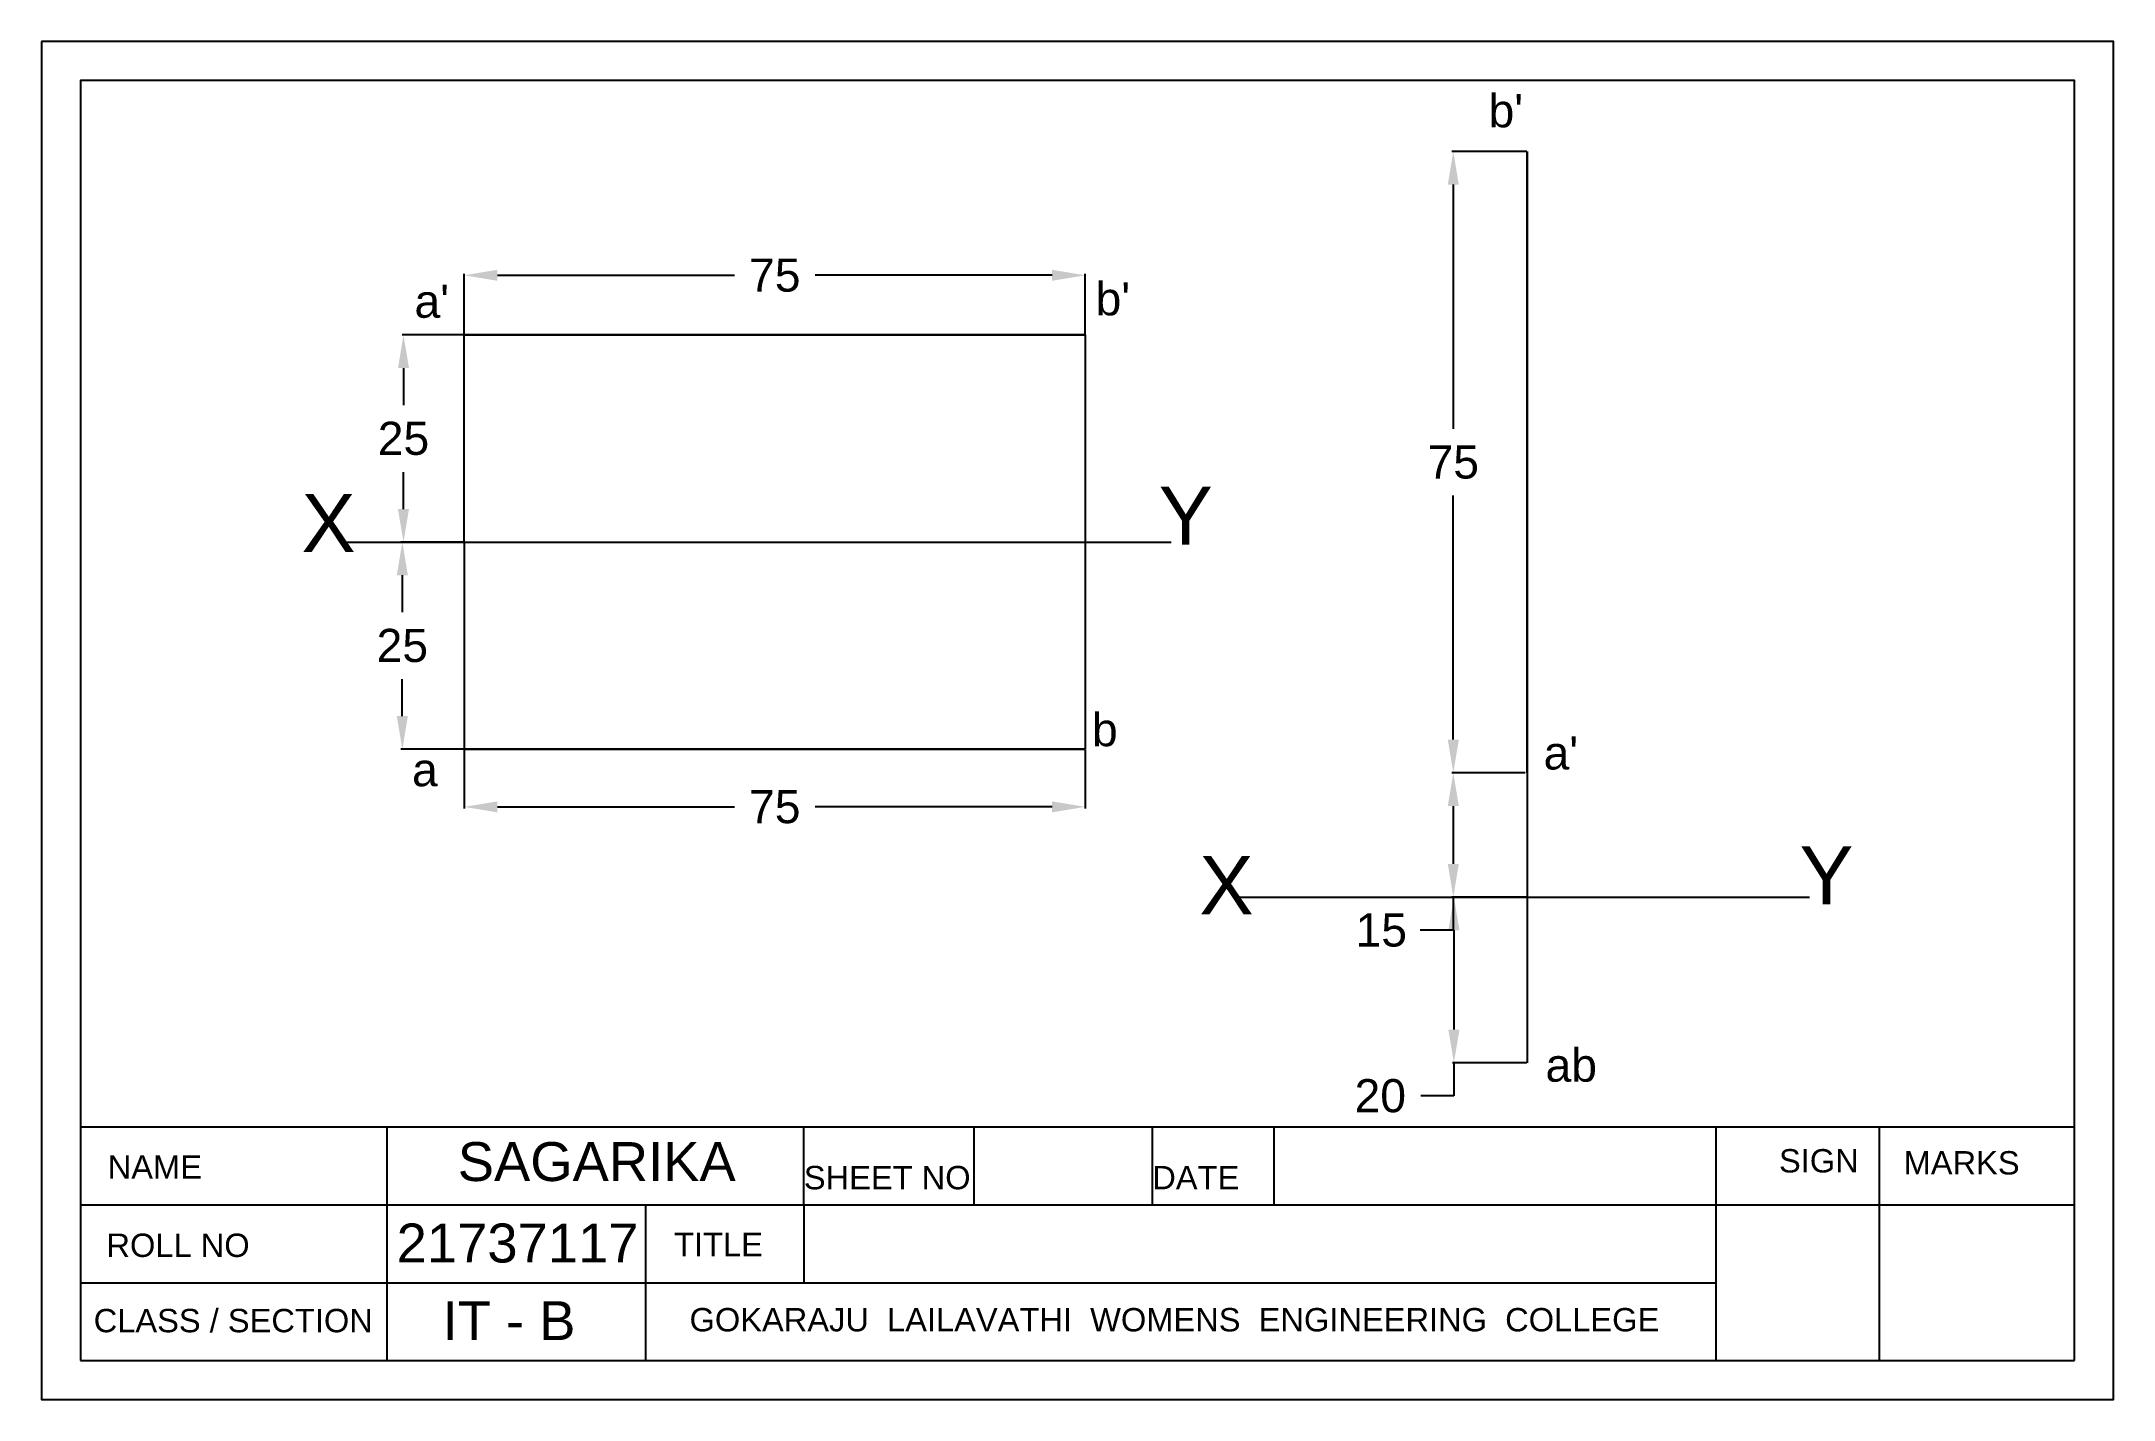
# Model space of a CAD drawing. Header units: millimetres. Extents: x 0 to 266, y 0 to 174.
import ezdxf

# ---------------------------------------------------------------- set-up
doc = ezdxf.new("R2010")
doc.units = ezdxf.units.MM
doc.header["$MEASUREMENT"] = 0
doc.styles.get("Standard").update_dxf_attribs({"font": 'arial.ttf'})
doc.dimstyles.get("Standard").update_dxf_attribs({"dimtxt": 4, "dimasz": 4, "dimexe": 0.18, "dimexo": 0.0625, "dimgap": 2, "dimtad": 0, "dimtih": 1, "dimtoh": 1, "dimdec": 0, "dimzin": 0, "dimdsep": 46, "dimtxsty": 'Standard', "dimcen": 0.09, "dimadec": 0, "dimazin": 0, "dimtfac": 1, "dimtdec": 0, "dimtofl": 0, "dimtmove": 0, "dimatfit": 3, "dimfxl": 1, "dimtolj": 1, "dimtzin": 0, "dimarcsym": 0})

# ---------------------------------------------------------------- blocks, each defined once
blk = doc.blocks.new('*D8')
at = {"color": 0, "lineweight": -2, "transparency": 16777216}
for p, q in [((54.25, 136.71), (46.32, 136.71)), ((46.51, 132.45), (46.51, 127.71)), ((46.51, 114.36), (46.51, 119.11)), ((54.25, 110.11), (46.32, 110.11))]:
    blk.add_line(p, q, dxfattribs=at)
at = {"color": 0, "transparency": 16777216}
for points in [[(45.8, 132.45), (47.22, 132.45), (46.51, 136.71)], [(45.8, 114.36), (47.22, 114.36), (46.51, 110.11)]]:
    blk.add_solid(points, dxfattribs=at)
at = {"layer": 'Defpoints', "color": 0, "transparency": 16777216}
for p in [(54.31, 136.71), (46.51, 110.11), (54.31, 110.11)]:
    blk.add_point(p, dxfattribs=at)
at = {"color": 0, "transparency": 16777216, "insert": (46.51, 123.41), "char_height": 4.255, "attachment_point": 5}
blk.add_mtext('\\A1;25', dxfattribs=at)
blk = doc.blocks.new('*D9')
at = {"color": 0, "lineweight": -2, "transparency": 16777216}
for p, q in [((54.25, 110.11), (46.17, 110.11)), ((46.36, 105.85), (46.36, 101.11)), ((46.36, 87.77), (46.36, 92.51)), ((54.25, 83.51), (46.17, 83.51))]:
    blk.add_line(p, q, dxfattribs=at)
at = {"color": 0, "transparency": 16777216}
for points in [[(45.65, 105.85), (47.07, 105.85), (46.36, 110.11)], [(45.65, 87.77), (47.07, 87.77), (46.36, 83.51)]]:
    blk.add_solid(points, dxfattribs=at)
at = {"layer": 'Defpoints', "color": 0, "transparency": 16777216}
for p in [(54.31, 110.11), (46.36, 83.51), (54.31, 83.51)]:
    blk.add_point(p, dxfattribs=at)
at = {"color": 0, "transparency": 16777216, "insert": (46.36, 96.81), "char_height": 4.255, "attachment_point": 5}
blk.add_mtext('\\A1;25', dxfattribs=at)
blk = doc.blocks.new('*D10')
at = {"color": 0, "lineweight": -2, "transparency": 16777216}
for p, q in [((54.31, 136.77), (54.31, 144.57)), ((58.57, 144.37), (89.03, 144.37)), ((129.84, 144.37), (99.38, 144.37)), ((134.1, 136.77), (134.1, 144.57))]:
    blk.add_line(p, q, dxfattribs=at)
at = {"color": 0, "transparency": 16777216}
for points in [[(58.57, 145.08), (58.57, 143.67), (54.31, 144.37)], [(129.84, 145.08), (129.84, 143.67), (134.1, 144.37)]]:
    blk.add_solid(points, dxfattribs=at)
at = {"layer": 'Defpoints', "color": 0, "transparency": 16777216}
for p in [(134.1, 144.37), (54.31, 136.71), (134.1, 136.71)]:
    blk.add_point(p, dxfattribs=at)
at = {"color": 0, "transparency": 16777216, "insert": (94.21, 144.37), "char_height": 4.255, "attachment_point": 5}
blk.add_mtext('\\A1;75', dxfattribs=at)
blk = doc.blocks.new('*D11')
at = {"color": 0, "lineweight": -2, "transparency": 16777216}
for p, q in [((54.31, 83.45), (54.31, 75.91)), ((134.1, 83.45), (134.1, 75.91)), ((58.57, 76.11), (89.03, 76.11)), ((129.84, 76.11), (99.38, 76.11))]:
    blk.add_line(p, q, dxfattribs=at)
at = {"color": 0, "transparency": 16777216}
for points in [[(58.57, 76.81), (58.57, 75.4), (54.31, 76.11)], [(129.84, 76.81), (129.84, 75.4), (134.1, 76.11)]]:
    blk.add_solid(points, dxfattribs=at)
at = {"layer": 'Defpoints', "color": 0, "transparency": 16777216}
for p in [(54.31, 83.51), (134.1, 83.51), (134.1, 76.11)]:
    blk.add_point(p, dxfattribs=at)
at = {"color": 0, "transparency": 16777216, "insert": (94.21, 76.11), "char_height": 4.255, "attachment_point": 5}
blk.add_mtext('\\A1;75', dxfattribs=at)
blk = doc.blocks.new('*D12')
at = {"color": 0, "lineweight": -2, "transparency": 16777216}
for p, q in [((190.81, 160.27), (181.18, 160.27)), ((181.37, 156.01), (181.37, 124.67)), ((181.37, 84.74), (181.37, 116.08)), ((190.6, 80.48), (181.18, 80.48))]:
    blk.add_line(p, q, dxfattribs=at)
at = {"color": 0, "transparency": 16777216}
for points in [[(180.66, 156.01), (182.08, 156.01), (181.37, 160.27)], [(180.66, 84.74), (182.08, 84.74), (181.37, 80.48)]]:
    blk.add_solid(points, dxfattribs=at)
at = {"layer": 'Defpoints', "color": 0, "transparency": 16777216}
for p in [(190.87, 160.27), (181.37, 80.48), (190.66, 80.48)]:
    blk.add_point(p, dxfattribs=at)
at = {"color": 0, "transparency": 16777216, "insert": (181.37, 120.37), "char_height": 4.255, "attachment_point": 5}
blk.add_mtext('\\A1;75', dxfattribs=at)
blk = doc.blocks.new('*D13')
at = {"color": 0, "lineweight": -2, "transparency": 16777216}
for p, q in [((190.6, 80.48), (181.18, 80.48)), ((181.37, 76.22), (181.37, 68.78)), ((190.81, 64.52), (181.18, 64.52)), ((181.37, 64.52), (181.37, 60.27)), ((181.37, 60.27), (177.11, 60.27))]:
    blk.add_line(p, q, dxfattribs=at)
at = {"color": 0, "transparency": 16777216}
for points in [[(180.66, 76.22), (182.08, 76.22), (181.37, 80.48)], [(180.66, 68.78), (182.08, 68.78), (181.37, 64.52)]]:
    blk.add_solid(points, dxfattribs=at)
at = {"layer": 'Defpoints', "color": 0, "transparency": 16777216}
for p in [(190.66, 80.48), (181.37, 64.52), (190.87, 64.52)]:
    blk.add_point(p, dxfattribs=at)
at = {"color": 0, "transparency": 16777216, "insert": (172.12, 60.27), "char_height": 4.255, "attachment_point": 5}
blk.add_mtext('\\A1;15', dxfattribs=at)
blk = doc.blocks.new('*D14')
at = {"color": 0, "lineweight": -2, "transparency": 16777216}
for p, q in [((190.81, 64.52), (181.26, 64.52)), ((181.45, 60.27), (181.45, 47.5)), ((190.81, 43.25), (181.26, 43.25)), ((181.45, 43.25), (181.45, 38.99)), ((181.45, 38.99), (177.2, 38.99))]:
    blk.add_line(p, q, dxfattribs=at)
at = {"color": 0, "transparency": 16777216}
for points in [[(180.74, 60.27), (182.16, 60.27), (181.45, 64.52)], [(180.74, 47.5), (182.16, 47.5), (181.45, 43.25)]]:
    blk.add_solid(points, dxfattribs=at)
at = {"layer": 'Defpoints', "color": 0, "transparency": 16777216}
for p in [(190.87, 64.52), (181.45, 43.25), (190.87, 43.25)]:
    blk.add_point(p, dxfattribs=at)
at = {"color": 0, "transparency": 16777216, "insert": (171.99, 38.99), "char_height": 4.255, "attachment_point": 5}
blk.add_mtext('\\A1;20', dxfattribs=at)
blk = doc.blocks.new('GOKARAJU3')
for p, q in [((5, 169.4), (5, 5)), ((261.19, 169.4), (5, 169.4)), ((261.19, 5), (261.19, 169.4)), ((5, 35), (261.19, 35)), ((44.39, 35), (44.39, 5)), ((97.94, 25), (97.94, 35)), ((119.76, 35), (119.76, 25)), ((142.7, 35), (142.7, 25)), ((158.32, 35), (158.32, 25)), ((215.08, 35), (215.08, 5)), ((236.07, 35), (236.07, 5)), ((5, 25), (261.19, 25)), ((77.59, 25), (77.59, 5)), ((97.94, 25), (97.94, 15)), ((5, 15), (215.08, 15)), ((5, 5), (261.19, 5))]:
    blk.add_line(p, q)
blk.add_lwpolyline([(0, 174.4), (0, 0), (266.19, 0), (266.19, 174.4)], close=True)
at = {"char_height": 3}
for s, width, insert, attachment_point in [('SIGN', 10.7612, (223.21, 32.16), 1), ('MARKS', 16.273, (239.22, 31.9), 1), ('NAME', 15.9424, (8.51, 31.36), 1), ('SHEET NO', 21.0026, (97.94, 30), 1), ('DATE', 14.9315, (142.7, 30), 1), ('ROLL NO', 20.6744, (8.35, 21.31), 1), ('TITLE', 14.1732, (81.27, 21.41), 1), ('CLASS / SECTION', 35.77, (6.71, 11.64), 1), ('GOKARAJU  LAILAVATHI  WOMENS  ENGINEERING  COLLEGE', 147.5066, (145.54, 10.23), 5)]:
    blk.add_mtext_dynamic_manual_height_columns(s, width=width, gutter_width=15, heights=[0], dxfattribs=dict(at, insert=insert, attachment_point=attachment_point))

msp = doc.modelspace()

# ---------------------------------------------------------------- linework, layer by layer
at = {"lineweight": 30}
for p, q in [((190.87, 80.48), (190.87, 160.27)), ((54.31, 136.71), (134.1, 136.71)), ((54.31, 83.51), (134.1, 83.51))]:
    msp.add_line(p, q, dxfattribs=at)
for p, q in [((54.31, 110.11), (54.31, 136.71)), ((134.1, 136.71), (134.1, 83.51)), ((38.74, 110.11), (145.12, 110.11)), ((54.31, 110.11), (54.31, 83.51)), ((190.87, 80.48), (190.87, 64.52)), ((153.91, 64.52), (227.14, 64.52)), ((190.87, 64.52), (190.87, 43.25))]:
    msp.add_line(p, q)
at = {"lineweight": 25}
msp.add_line((54.31, 110.11), (134.1, 110.11), dxfattribs=at)
at = {"linetype": 'Continuous'}
msp.add_lwpolyline([(5, 35), (261.19, 35), (261.19, 169.4), (5, 169.4)], close=True, dxfattribs=at)

# ---------------------------------------------------------------- block references
msp.add_blockref('GOKARAJU3', (0, 0))

# ---------------------------------------------------------------- texts
for s, height, p in [("b'", 4.255, (185.9, 163.38)), ("a'", 4.255, (47.92, 138.92)), ("b'", 4.255, (135.42, 139.23)), ('Y', 7.45, (143.53, 109.77)), ('X', 7.45, (33.41, 108.84)), ('b', 4.26, (134.95, 83.9)), ("a'", 4.255, (192.97, 80.91)), ('a', 4.26, (47.61, 78.76)), ('X', 7.45, (148.76, 62.33)), ('Y', 7.45, (225.84, 63.61)), ('ab', 4.255, (193.22, 40.82)), ('SAGARIKA', 5, (53.48, 28.06)), ('21737117', 5, (45.63, 17.6)), ('IT - B', 5, (51.53, 7.63))]:
    msp.add_text(s, height=height).set_placement(p)

# ---------------------------------------------------------------- dimensions: what is measured, and where the dimension line sits
for base, p1, p2, picture, middle in [((181.37, 80.48), (190.87, 160.27), (190.66, 80.48), '*D12', (181.37, 120.37)), ((46.51, 110.11), (54.31, 136.71), (54.31, 110.11), '*D8', (46.51, 123.41)), ((46.36, 83.51), (54.31, 110.11), (54.31, 83.51), '*D9', (46.36, 96.81)), ((181.37, 64.52), (190.66, 80.48), (190.87, 64.52), '*D13', (172.12, 60.27)), ((181.45, 43.25), (190.87, 64.52), (190.87, 43.25), '*D14', (171.99, 38.99))]:
    dim = msp.add_linear_dim(base=base, p1=p1, p2=p2, angle=90, dimstyle='Standard', override={"dimscale": 1.063834, "dimlfac": 0.939996})
    dim.commit()
    dim.dimension.update_dxf_attribs({"geometry": picture, "text_midpoint": middle})
for base, p1, p2, picture, middle in [((134.1, 144.37), (54.31, 136.71), (134.1, 136.71), '*D10', (94.21, 144.37)), ((134.1, 76.11), (54.31, 83.51), (134.1, 83.51), '*D11', (94.21, 76.11))]:
    dim = msp.add_linear_dim(base=base, p1=p1, p2=p2, dimstyle='Standard', override={"dimscale": 1.063834, "dimlfac": 0.939996})
    dim.commit()
    dim.dimension.update_dxf_attribs({"geometry": picture, "text_midpoint": middle})

doc.saveas('drawing.dxf')
